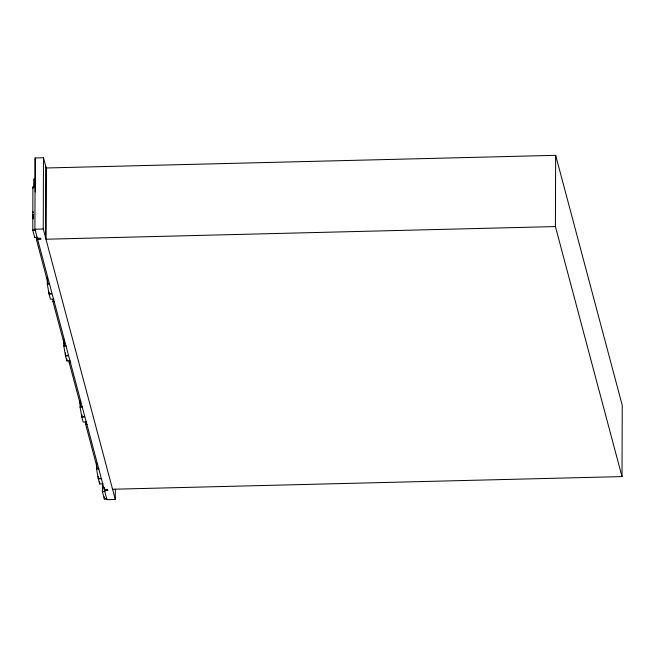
<?xml version="1.0" encoding="UTF-8"?>
<svg xmlns="http://www.w3.org/2000/svg" width="655" height="655" viewBox="0 0 655 655"><rect width="100%" height="100%" fill="white"/><g stroke="black" fill="none" stroke-linecap="round" stroke-linejoin="round"><path stroke-width="0.98" d="M33.692 187.395L33.716 179.036L35.37 178.995L35.345 187.355L35.288 186.904L32.897 186.962L32.799 230.314L35.19 230.257M33.159 218.901L32.955 217.656L33.159 218.442M33.168 218L32.955 216.748L33.168 217.534M33.094 216.568L33.102 216.052M33.102 215.642L33.102 215.217M33.102 214.84L33.102 214.431M37.646 237.397L37.638 239.427L40.946 239.345L40.643 238.223L37.335 238.305L34.911 229.209L35.165 157.97L43.492 157.765L46.218 167.983L45.965 239.222L555.407 226.565L622.004 476.586L112.562 489.244M35.272 191.923L35.165 157.97M49.1 292.073L49.092 294.12L51.483 294.062L51.368 293.628L48.978 293.686L47.299 283.902L48.216 283.877L36.426 239.607L36.434 237.56M104.538 488.565L104.53 490.57L106.953 499.675L115.288 499.462L43.246 229.004L43.492 157.765M45.67 238.101L45.915 166.861M47.324 277.761L47.348 284.164L49.764 284.106M65.574 352.865L65.557 355.935L67.948 355.87L67.833 355.436L65.443 355.501L63.764 345.717L64.681 345.693L52.891 301.423L52.899 299.376M63.83 339.159L63.813 345.979L66.229 345.922M65.443 355.501L65.451 353.454M70.281 360.872L66.9 360.954L66.908 358.907M81.859 415.041L81.85 417.088L84.241 417.03L84.127 416.596L81.736 416.654L80.057 406.878L80.974 406.853L69.184 362.583L69.193 360.537M80.074 400.737L80.098 407.14L82.514 407.074M81.736 416.654L81.744 414.607M98.209 476.422L98.316 478.903L100.706 478.846L100.592 478.412L98.201 478.469L96.514 468.685L97.439 468.669L85.649 424.391L85.658 421.321M96.539 462.545L96.563 468.955L98.979 468.89M103.031 483.84L99.65 483.93L99.658 481.883M102.393 483.456L102.417 491.684L104.808 491.627M104.53 490.57L107.838 490.489L107.543 489.367L104.227 489.449L104.235 487.418M106.74 498.873L104.35 498.93L104.301 496.777M104.759 489.416L104.759 491.422L102.368 491.487L104.35 498.93M115.288 499.462L115.321 489.285M555.407 226.565L555.653 155.325L46.218 167.983M622.004 476.586L622.25 405.347L555.653 155.325M32.971 211.557L33.037 212.023M32.971 212.457L33.037 212.924M34.911 229.209L43.246 229.004M35.141 230.061L32.75 230.118L34.731 237.569L37.122 237.511M34.682 237.372L37.073 237.306M36.426 239.607L38.023 239.566M53.816 299.057L50.435 299.147L49.092 294.12M52.891 301.423L54.488 301.382M69.184 362.583L70.773 362.543M86.575 422.033L83.185 422.115L81.85 417.088M85.649 424.391L87.238 424.358M104.301 498.733L106.683 498.676M35.067 186.053L35.288 186.904M37.638 239.427L104.227 489.449M65.557 355.935L66.9 360.954M98.316 478.903L99.65 483.93M32.897 186.962L33.053 188.296"/></g></svg>
